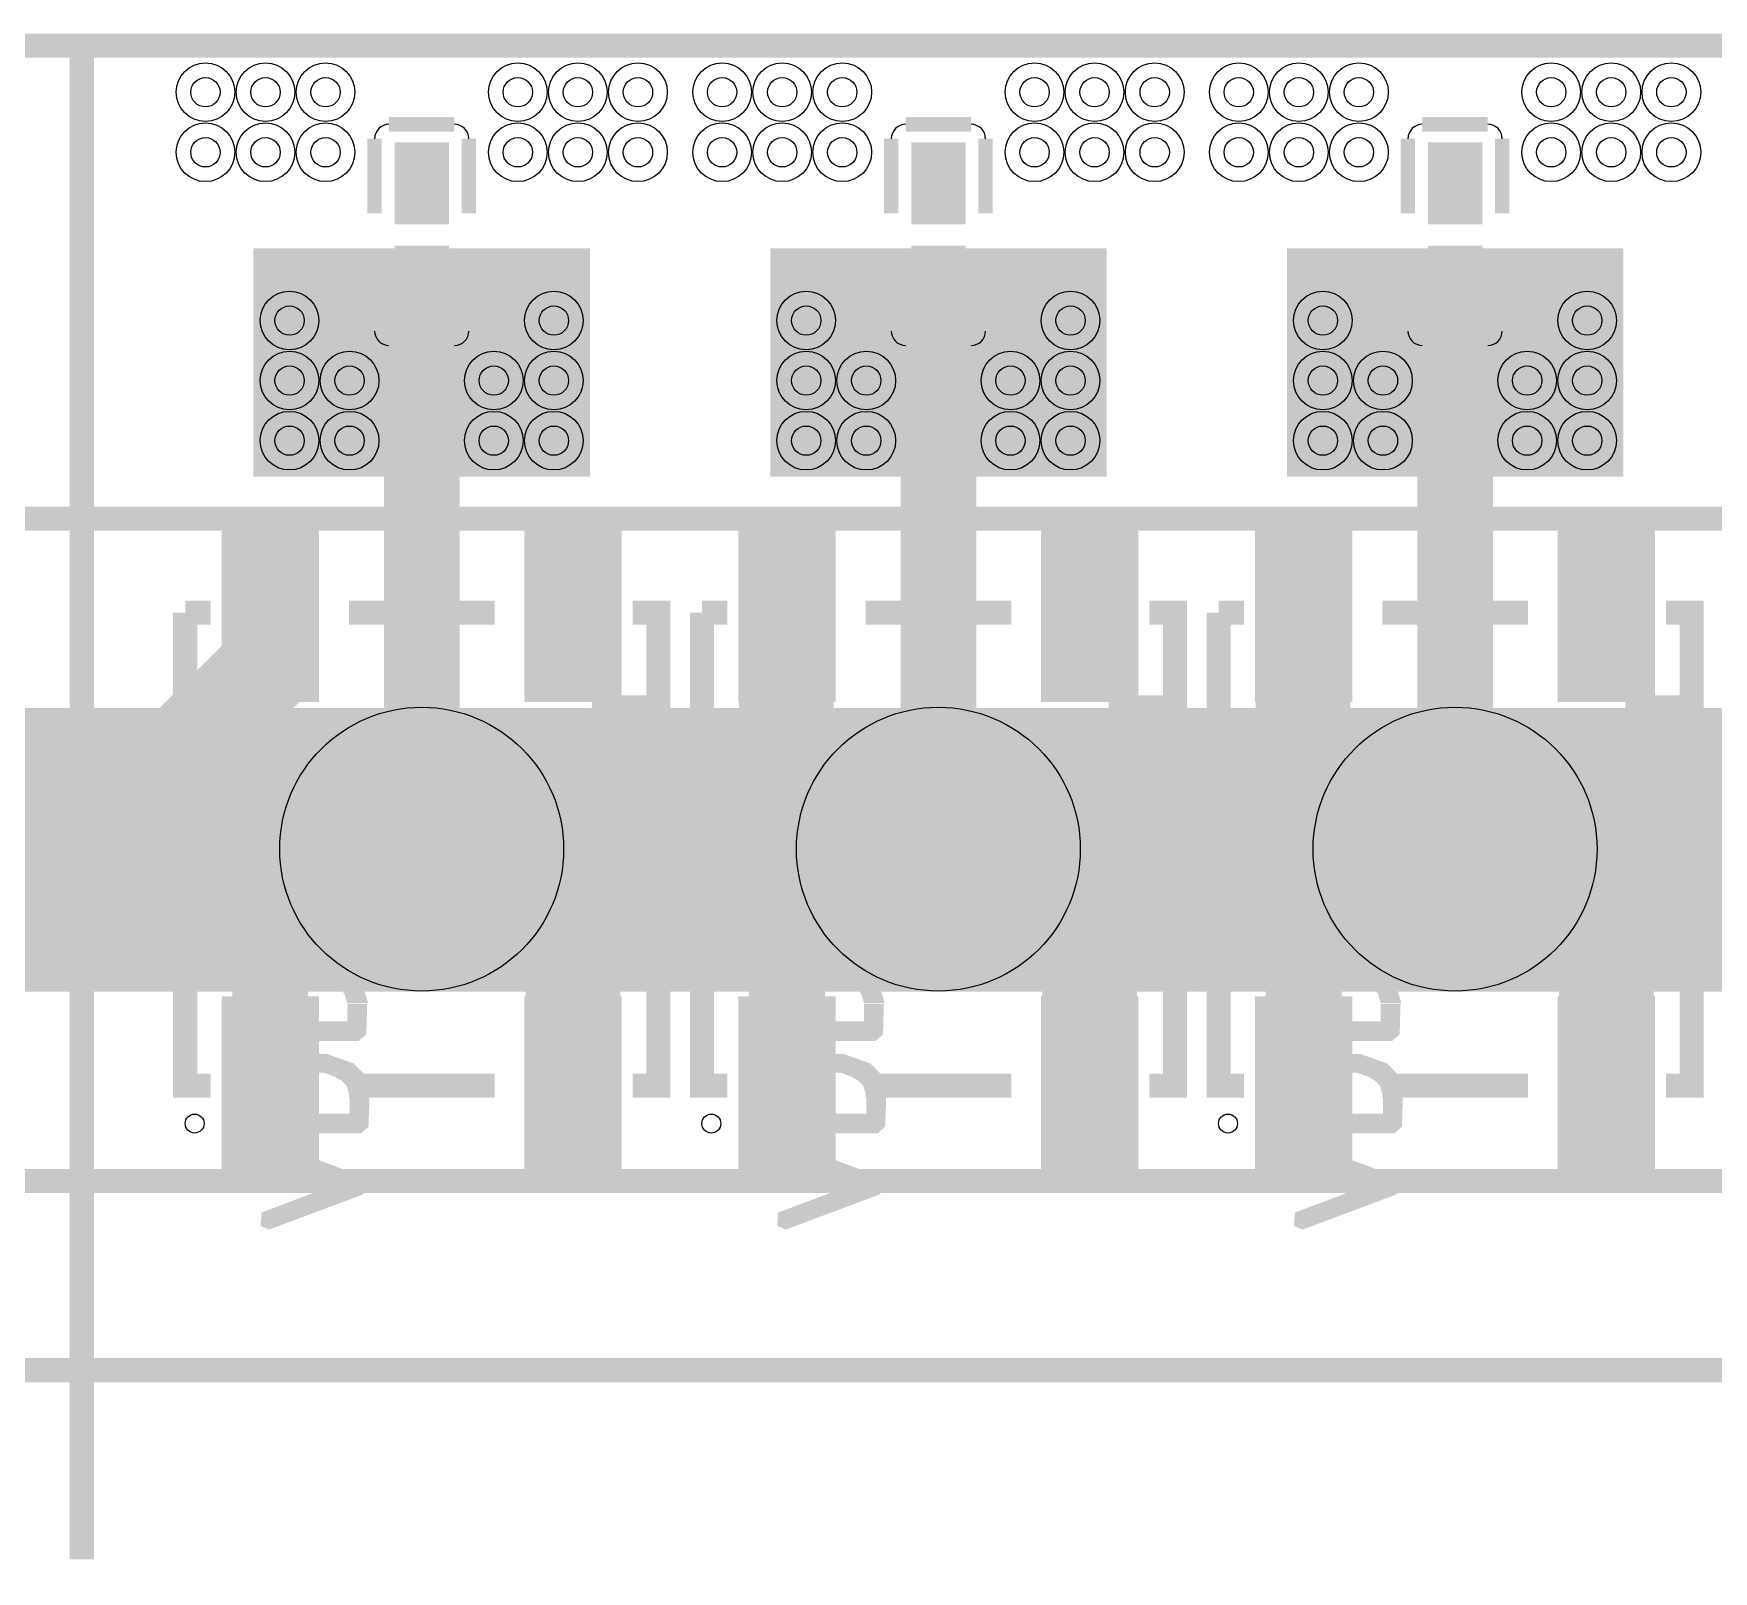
# Model space of a CAD drawing. Header units: millimetres. Extents: x 0 to 195, y -15 to 2.
# Drawn here: x 96.99 to 114.74, y -15.13 to 1.13 of the extents above; entities that cross this region are included whole.
import ezdxf

# ---------------------------------------------------------------- set-up
doc = ezdxf.new("R2010")
doc.units = ezdxf.units.MM
for name, color, linetype, true_color in [('BoardOutLine', 7, 'Continuous', 0xff00ff), ('BottomLayer', 7, 'Continuous', 0x0000ff), ('Document', 7, 'Continuous', 0xffffff), ('Hole', 7, 'Continuous', 0x222222), ('Multi-Layer', 7, 'Continuous', 0xc0c0c0), ('TopLayer', 7, 'Continuous', 0xff0000), ('TopPasteMaskLayer', 7, 'Continuous', 0x808080), ('TopSilkLayer', 7, 'Continuous', 0xffcc00), ('TopSolderMaskLayer', 7, 'Continuous', 0x800080)]:
    doc.layers.add(name, color=color, linetype=linetype, true_color=true_color)

msp = doc.modelspace()

# ---------------------------------------------------------------- hatches: boundary and pattern name
at = {"layer": 'BottomLayer'}
for points in [[(99.31419862839721, -1.1430022860046165), (102.87020574041162, -1.1430022860046165), (102.87020574041162, -3.048006096012159), (102.87020574041162, -3.5560071120141856), (101.85420370840734, -3.5560071120141856), (100.33020066040126, -3.5560071120141856), (99.31419862839721, -3.5560071120141856), (99.31419862839721, -3.048006096012159)], [(104.77520955041905, -1.1430022860046165), (108.33121666243346, -1.1430022860046165), (108.33121666243346, -3.048006096012159), (108.33121666243346, -3.5560071120141856), (107.31521463042918, -3.5560071120141856), (105.7912115824231, -3.5560071120141856), (104.77520955041905, -3.5560071120141856), (104.77520955041905, -3.048006096012159)], [(110.23622047244089, -1.1430022860046165), (113.7922275844553, -1.1430022860046165), (113.7922275844553, -3.048006096012159), (113.7922275844553, -3.5560071120141856), (112.77622555245102, -3.5560071120141856), (111.25222250444494, -3.5560071120141856), (110.23622047244089, -3.5560071120141856), (110.23622047244089, -3.048006096012159)]]:
    msp.add_hatch(color=256, dxfattribs=at).paths.add_polyline_path(points)
at = {"layer": 'Document'}
for points in [[(103.59215138430295, -5.993014986030062), (102.8921513843029, -5.993014986030062), (102.8921513843029, -5.993014986030062), (103.59215138430295, -6.69301498602988)], [(109.0531623063248, -5.993014986030062), (108.35316230632475, -5.993014986030062), (108.35316230632475, -5.993014986030062), (109.0531623063248, -6.69301498602988)], [(114.51417322834664, -5.993014986030062), (113.81417322834659, -5.993014986030062), (113.81417322834659, -5.993014986030062), (114.51417322834664, -6.69301498602988)], [(100.30601981203972, -9.311023622047173), (99.55600711201441, -9.311023622047173), (99.55600711201441, -9.111023622047242), (99.59601219202432, -9.021031242062463), (99.65600711201432, -8.951028702057442), (99.72600965201923, -8.92103124206244), (99.8360172720345, -8.881026162052308), (100.03601727203454, -8.881026162052308), (100.14602489204981, -8.92103124206244), (100.21602743205494, -8.961036322072573), (100.27602235204472, -9.021031242062463), (100.30601981203972, -9.121031242062486), (100.52600965201941, -9.121031242062486), (100.45600711201405, -8.891033782067552), (100.34602489204963, -8.781026162052399), (100.06601473202954, -8.681026162052376), (99.80601981203972, -8.681026162052376), (99.54602489204967, -8.781026162052399), (99.41602743205476, -8.901016002031952), (99.34602489204963, -9.091033782067598), (99.34602489204963, -9.431013462026954), (99.40601981203963, -9.521031242062463), (100.42600965201927, -9.521031242062463), (100.50601981203977, -9.451028702057442), (100.5160274320549, -9.131013462027), (100.30601981203972, -9.131013462027)], [(105.76703073406156, -9.311023622047173), (105.01701803403625, -9.311023622047173), (105.01701803403625, -9.111023622047242), (105.05702311404616, -9.021031242062463), (105.11701803403616, -8.951028702057442), (105.18702057404107, -8.92103124206244), (105.29702819405634, -8.881026162052308), (105.49702819405638, -8.881026162052308), (105.60703581407165, -8.92103124206244), (105.67703835407679, -8.961036322072573), (105.73703327406656, -9.021031242062463), (105.76703073406156, -9.121031242062486), (105.98702057404125, -9.121031242062486), (105.91701803403589, -8.891033782067552), (105.80703581407147, -8.781026162052399), (105.52702565405139, -8.681026162052376), (105.26703073406156, -8.681026162052376), (105.00703581407151, -8.781026162052399), (104.8770383540766, -8.901016002031952), (104.80703581407147, -9.091033782067598), (104.80703581407147, -9.431013462026954), (104.86703073406147, -9.521031242062463), (105.88702057404112, -9.521031242062463), (105.96703073406161, -9.451028702057442), (105.97703835407674, -9.131013462027), (105.76703073406156, -9.131013462027)], [(111.2280416560834, -9.311023622047173), (110.4780289560581, -9.311023622047173), (110.4780289560581, -9.111023622047242), (110.518034036068, -9.021031242062463), (110.578028956058, -8.951028702057442), (110.64803149606291, -8.92103124206244), (110.75803911607818, -8.881026162052308), (110.95803911607823, -8.881026162052308), (111.06804673609349, -8.92103124206244), (111.13804927609863, -8.961036322072573), (111.1980441960884, -9.021031242062463), (111.2280416560834, -9.121031242062486), (111.4480314960631, -9.121031242062486), (111.37802895605773, -8.891033782067552), (111.26804673609331, -8.781026162052399), (110.98803657607323, -8.681026162052376), (110.7280416560834, -8.681026162052376), (110.46804673609336, -8.781026162052399), (110.33804927609845, -8.901016002031952), (110.26804673609354, -9.091033782067598), (110.26804673609354, -9.431013462026954), (110.32804165608331, -9.521031242062463), (111.34803149606296, -9.521031242062463), (111.42804165608345, -9.451028702057442), (111.43804927609858, -9.131013462027), (111.2280416560834, -9.131013462027)], [(100.33014986029957, -10.287020574041094), (99.58013716027426, -10.287020574041094), (99.58013716027426, -10.087020574041162), (99.6201422402844, -9.997028194056384), (99.6801371602744, -9.92702565405125), (99.75013970027953, -9.897028194056361), (99.8601473202948, -9.857023114046228), (100.06014732029485, -9.857023114046228), (100.17015494030989, -9.897028194056361), (100.24015748031479, -9.937033274066607), (100.3001524003048, -9.997028194056384), (100.33014986029957, -10.097028194056406), (100.55013970027949, -10.097028194056406), (100.48013716027435, -9.867030734061473), (100.37015494030993, -9.757023114046206), (100.09014478028962, -9.657023114046183), (99.83014986029957, -9.657023114046183), (99.57015494030998, -9.757023114046206), (99.44015748031507, -9.877012954025872), (99.37015494030993, -10.067030734061404), (99.37015494030993, -10.407010414020874), (99.43014986029971, -10.497028194056384), (100.45013970027958, -10.497028194056384), (100.53014986029962, -10.42702565405125), (100.54015748031497, -10.107010414020806), (100.33014986029957, -10.107010414020806)], [(105.79116078232141, -10.287020574041094), (105.0411480822961, -10.287020574041094), (105.0411480822961, -10.087020574041162), (105.08115316230624, -9.997028194056384), (105.14114808229624, -9.92702565405125), (105.21115062230137, -9.897028194056361), (105.32115824231664, -9.857023114046228), (105.52115824231669, -9.857023114046228), (105.63116586233173, -9.897028194056361), (105.70116840233663, -9.937033274066607), (105.76116332232664, -9.997028194056384), (105.79116078232141, -10.097028194056406), (106.01115062230133, -10.097028194056406), (105.9411480822962, -9.867030734061473), (105.83116586233177, -9.757023114046206), (105.55115570231146, -9.657023114046183), (105.29116078232141, -9.657023114046183), (105.03116586233182, -9.757023114046206), (104.9011684023369, -9.877012954025872), (104.83116586233177, -10.067030734061404), (104.83116586233177, -10.407010414020874), (104.89116078232155, -10.497028194056384), (105.91115062230142, -10.497028194056384), (105.99116078232146, -10.42702565405125), (106.00116840233682, -10.107010414020806), (105.79116078232141, -10.107010414020806)], [(111.25217170434325, -10.287020574041094), (110.50215900431795, -10.287020574041094), (110.50215900431795, -10.087020574041162), (110.54216408432808, -9.997028194056384), (110.60215900431808, -9.92702565405125), (110.67216154432322, -9.897028194056361), (110.78216916433848, -9.857023114046228), (110.98216916433853, -9.857023114046228), (111.09217678435357, -9.897028194056361), (111.16217932435848, -9.937033274066607), (111.22217424434848, -9.997028194056384), (111.25217170434325, -10.097028194056406), (111.47216154432317, -10.097028194056406), (111.40215900431804, -9.867030734061473), (111.29217678435361, -9.757023114046206), (111.0121666243333, -9.657023114046183), (110.75217170434325, -9.657023114046183), (110.49217678435366, -9.757023114046206), (110.36217932435875, -9.877012954025872), (110.29217678435361, -10.067030734061404), (110.29217678435361, -10.407010414020874), (110.35217170434339, -10.497028194056384), (111.37216154432326, -10.497028194056384), (111.4521717043433, -10.42702565405125), (111.46217932435866, -10.107010414020806), (111.25217170434325, -10.107010414020806)], [(100.13914147828291, -11.054000508001081), (99.40914401828809, -10.773990347980657), (99.36913893827796, -10.703987807975636), (99.38915417830844, -10.624003048006102), (99.47914655829322, -10.583997967995856), (100.46913893827787, -10.954000508001059), (100.52915925831849, -11.043992887985723), (100.46913893827787, -11.143992887985746), (99.47914655829322, -11.513995427990835), (99.38915417830844, -11.473990347980703), (99.39913639827273, -11.333985267970547)], [(105.60015240030475, -11.054000508001081), (104.87015494030993, -10.773990347980657), (104.8301498602998, -10.703987807975636), (104.85016510033029, -10.624003048006102), (104.94015748031507, -10.583997967995856), (105.93014986029971, -10.954000508001059), (105.99017018034033, -11.043992887985723), (105.93014986029971, -11.143992887985746), (104.94015748031507, -11.513995427990835), (104.85016510033029, -11.473990347980703), (104.86014732029457, -11.333985267970547)], [(111.06116332232659, -11.054000508001081), (110.33116586233177, -10.773990347980657), (110.29116078232164, -10.703987807975636), (110.31117602235213, -10.624003048006102), (110.4011684023369, -10.583997967995856), (111.39116078232155, -10.954000508001059), (111.45118110236217, -11.043992887985723), (111.39116078232155, -11.143992887985746), (110.4011684023369, -11.513995427990835), (110.31117602235213, -11.473990347980703), (110.32115824231641, -11.333985267970547)]]:
    msp.add_hatch(color=256, dxfattribs=at).paths.add_polyline_path(points)
at = {"layer": 'TopLayer'}
for points in [[(100.82219964439923, -0.8499872999746003), (101.3622047244096, -0.8499872999746003), (101.3622047244096, -0.05989331978662449), (100.82219964439923, -0.05989331978662449)], [(106.28321056642108, -0.8499872999746003), (106.82321564643144, -0.8499872999746003), (106.82321564643144, -0.05989331978662449), (106.28321056642108, -0.05989331978662449)], [(111.74422148844292, -0.8499872999746003), (112.28422656845328, -0.8499872999746003), (112.28422656845328, -0.05989331978662449), (111.74422148844292, -0.05989331978662449)], [(99.31419862839721, -1.1430022860046165), (102.87020574041162, -1.1430022860046165), (102.87020574041162, -3.048006096012159), (102.87020574041162, -3.5560071120141856), (101.85420370840734, -3.5560071120141856), (100.33020066040126, -3.5560071120141856), (99.31419862839721, -3.5560071120141856), (99.31419862839721, -3.048006096012159)], [(100.82219964439923, -1.1500127000253997), (101.3622047244096, -1.1500127000253997), (101.3622047244096, -1.9401066802133755), (100.82219964439923, -1.9401066802133755)], [(104.77520955041905, -1.1430022860046165), (108.33121666243346, -1.1430022860046165), (108.33121666243346, -3.048006096012159), (108.33121666243346, -3.5560071120141856), (107.31521463042918, -3.5560071120141856), (105.7912115824231, -3.5560071120141856), (104.77520955041905, -3.5560071120141856), (104.77520955041905, -3.048006096012159)], [(106.28321056642108, -1.1500127000253997), (106.82321564643144, -1.1500127000253997), (106.82321564643144, -1.9401066802133755), (106.28321056642108, -1.9401066802133755)], [(110.23622047244089, -1.1430022860046165), (113.7922275844553, -1.1430022860046165), (113.7922275844553, -3.048006096012159), (113.7922275844553, -3.5560071120141856), (112.77622555245102, -3.5560071120141856), (111.25222250444494, -3.5560071120141856), (110.23622047244089, -3.5560071120141856), (110.23622047244089, -3.048006096012159)], [(111.74422148844292, -1.1500127000253997), (112.28422656845328, -1.1500127000253997), (112.28422656845328, -1.9401066802133755), (111.74422148844292, -1.9401066802133755)], [(99.99227838455681, -4.093014986029971), (99.99227838455681, -5.893014986030039), (98.99227838455681, -5.893014986030039), (98.99227838455681, -4.093014986029971)], [(103.19202438404886, -4.093014986029971), (103.19202438404886, -5.893014986030039), (102.19202438404886, -5.893014986030039), (102.19202438404886, -4.093014986029971)], [(105.45328930657865, -4.093014986029971), (105.45328930657865, -5.893014986030039), (104.45328930657865, -5.893014986030039), (104.45328930657865, -4.093014986029971)], [(108.6530353060707, -4.093014986029971), (108.6530353060707, -5.893014986030039), (107.6530353060707, -5.893014986030039), (107.6530353060707, -4.093014986029971)], [(110.9143002286005, -4.093014986029971), (110.9143002286005, -5.893014986030039), (109.9143002286005, -5.893014986030039), (109.9143002286005, -4.093014986029971)], [(114.11404622809255, -4.093014986029971), (114.11404622809255, -5.893014986030039), (113.11404622809255, -5.893014986030039), (113.11404622809255, -4.093014986029971)], [(99.99227838455681, -9.09301498602997), (99.99227838455681, -10.893014986029925), (98.99227838455681, -10.893014986029925), (98.99227838455681, -9.09301498602997)], [(103.19202438404886, -9.09301498602997), (103.19202438404886, -10.893014986029925), (102.19202438404886, -10.893014986029925), (102.19202438404886, -9.09301498602997)], [(105.45328930657865, -9.09301498602997), (105.45328930657865, -10.893014986029925), (104.45328930657865, -10.893014986029925), (104.45328930657865, -9.09301498602997)], [(108.6530353060707, -9.09301498602997), (108.6530353060707, -10.893014986029925), (107.6530353060707, -10.893014986029925), (107.6530353060707, -9.09301498602997)], [(110.9143002286005, -9.09301498602997), (110.9143002286005, -10.893014986029925), (109.9143002286005, -10.893014986029925), (109.9143002286005, -9.09301498602997)], [(114.11404622809255, -9.09301498602997), (114.11404622809255, -10.893014986029925), (113.11404622809255, -10.893014986029925), (113.11404622809255, -9.09301498602997)]]:
    msp.add_hatch(color=256, dxfattribs=at).paths.add_polyline_path(points)
at = {"layer": 'TopPasteMaskLayer'}
for points in [[(101.31722123444251, -0.8199644399288673), (100.86720853441716, -0.8199644399288673), (100.81722123444251, -0.7499872999745776), (100.81722123444251, -0.26997713995422146), (100.86720853441716, -0.2199644399288445), (101.31722123444251, -0.2199644399288445), (101.36720853441716, -0.26997713995422146), (101.36720853441716, -0.7499872999745776)], [(106.77823215646436, -0.8199644399288673), (106.328219456439, -0.8199644399288673), (106.27823215646436, -0.7499872999745776), (106.27823215646436, -0.26997713995422146), (106.328219456439, -0.2199644399288445), (106.77823215646436, -0.2199644399288445), (106.828219456439, -0.26997713995422146), (106.828219456439, -0.7499872999745776)], [(112.2392430784862, -0.8199644399288673), (111.78923037846084, -0.8199644399288673), (111.7392430784862, -0.7499872999745776), (111.7392430784862, -0.26997713995422146), (111.78923037846084, -0.2199644399288445), (112.2392430784862, -0.2199644399288445), (112.28923037846084, -0.26997713995422146), (112.28923037846084, -0.7499872999745776)], [(101.31722123444251, -1.7799847599694658), (100.86720853441716, -1.7799847599694658), (100.81722123444251, -1.7299720599440889), (100.81722123444251, -1.2499872999746913), (100.86720853441716, -1.179984759969443), (101.31722123444251, -1.179984759969443), (101.36720853441716, -1.2499872999746913), (101.36720853441716, -1.7299720599440889)], [(106.77823215646436, -1.7799847599694658), (106.328219456439, -1.7799847599694658), (106.27823215646436, -1.7299720599440889), (106.27823215646436, -1.2499872999746913), (106.328219456439, -1.179984759969443), (106.77823215646436, -1.179984759969443), (106.828219456439, -1.2499872999746913), (106.828219456439, -1.7299720599440889)], [(112.2392430784862, -1.7799847599694658), (111.78923037846084, -1.7799847599694658), (111.7392430784862, -1.7299720599440889), (111.7392430784862, -1.2499872999746913), (111.78923037846084, -1.179984759969443), (112.2392430784862, -1.179984759969443), (112.28923037846084, -1.2499872999746913), (112.28923037846084, -1.7299720599440889)], [(99.99227838455681, -4.093014986029971), (99.99227838455681, -5.893014986030039), (98.99227838455681, -5.893014986030039), (98.99227838455681, -4.093014986029971)], [(103.19202438404886, -4.093014986029971), (103.19202438404886, -5.893014986030039), (102.19202438404886, -5.893014986030039), (102.19202438404886, -4.093014986029971)], [(105.45328930657865, -4.093014986029971), (105.45328930657865, -5.893014986030039), (104.45328930657865, -5.893014986030039), (104.45328930657865, -4.093014986029971)], [(108.6530353060707, -4.093014986029971), (108.6530353060707, -5.893014986030039), (107.6530353060707, -5.893014986030039), (107.6530353060707, -4.093014986029971)], [(110.9143002286005, -4.093014986029971), (110.9143002286005, -5.893014986030039), (109.9143002286005, -5.893014986030039), (109.9143002286005, -4.093014986029971)], [(114.11404622809255, -4.093014986029971), (114.11404622809255, -5.893014986030039), (113.11404622809255, -5.893014986030039), (113.11404622809255, -4.093014986029971)], [(99.99227838455681, -9.09301498602997), (99.99227838455681, -10.893014986029925), (98.99227838455681, -10.893014986029925), (98.99227838455681, -9.09301498602997)], [(103.19202438404886, -9.09301498602997), (103.19202438404886, -10.893014986029925), (102.19202438404886, -10.893014986029925), (102.19202438404886, -9.09301498602997)], [(105.45328930657865, -9.09301498602997), (105.45328930657865, -10.893014986029925), (104.45328930657865, -10.893014986029925), (104.45328930657865, -9.09301498602997)], [(108.6530353060707, -9.09301498602997), (108.6530353060707, -10.893014986029925), (107.6530353060707, -10.893014986029925), (107.6530353060707, -9.09301498602997)], [(110.9143002286005, -9.09301498602997), (110.9143002286005, -10.893014986029925), (109.9143002286005, -10.893014986029925), (109.9143002286005, -9.09301498602997)], [(114.11404622809255, -9.09301498602997), (114.11404622809255, -10.893014986029925), (113.11404622809255, -10.893014986029925), (113.11404622809255, -9.09301498602997)]]:
    msp.add_hatch(color=256, dxfattribs=at).paths.add_polyline_path(points)
at = {"layer": 'TopSolderMaskLayer'}
for points in [[(100.8048394862301, -0.8871530939675267), (101.37956488257873, -0.8871530939675267), (101.37956488257873, -0.02273230473088006), (100.8048394862301, -0.02273230473088006)], [(106.26585040825194, -0.8871530939675267), (106.84057580460058, -0.8871530939675267), (106.84057580460058, -0.02273230473088006), (106.26585040825194, -0.02273230473088006)], [(111.72686133027378, -0.8871530939675267), (112.30158672662242, -0.8871530939675267), (112.30158672662242, -0.02273230473088006), (111.72686133027378, -0.02273230473088006)], [(100.8048394862301, -1.1128469060324733), (101.37956488257873, -1.1128469060324733), (101.37956488257873, -1.97726769526912), (100.8048394862301, -1.97726769526912)], [(106.26585040825194, -1.1128469060324733), (106.84057580460058, -1.1128469060324733), (106.84057580460058, -1.97726769526912), (106.26585040825194, -1.97726769526912)], [(111.72686133027378, -1.1128469060324733), (112.30158672662242, -1.1128469060324733), (112.30158672662242, -1.97726769526912), (111.72686133027378, -1.97726769526912)], [(100.00639024073757, -4.047288442963918), (100.00639024073757, -5.938728625844419), (98.97816796207076, -5.938728625844419), (98.97816796207076, -4.047288442963918)], [(103.20613193914551, -4.047288442963918), (103.20613193914551, -5.938728625844419), (102.17790966047869, -5.938728625844419), (102.17790966047869, -4.047288442963918)], [(105.46740116275942, -4.047288442963918), (105.46740116275942, -5.938728625844419), (104.4391788840926, -5.938728625844419), (104.4391788840926, -4.047288442963918)], [(108.66714286116735, -4.047288442963918), (108.66714286116735, -5.938728625844419), (107.63892058250053, -5.938728625844419), (107.63892058250053, -4.047288442963918)], [(110.92841208478126, -4.047288442963918), (110.92841208478126, -5.938728625844419), (109.90018980611444, -5.938728625844419), (109.90018980611444, -4.047288442963918)], [(114.12815378318919, -4.047288442963918), (114.12815378318919, -5.938728625844419), (113.09993150452237, -5.938728625844419), (113.09993150452237, -4.047288442963918)], [(100.00639024073757, -9.04730134621559), (100.00639024073757, -10.938741529095978), (98.97816796207076, -10.938741529095978), (98.97816796207076, -9.04730134621559)], [(103.20613193914551, -9.04730134621559), (103.20613193914551, -10.938741529095978), (102.17790966047869, -10.938741529095978), (102.17790966047869, -9.04730134621559)], [(105.46740116275942, -9.04730134621559), (105.46740116275942, -10.938741529095978), (104.4391788840926, -10.938741529095978), (104.4391788840926, -9.04730134621559)], [(108.66714286116735, -9.04730134621559), (108.66714286116735, -10.938741529095978), (107.63892058250053, -10.938741529095978), (107.63892058250053, -9.04730134621559)], [(110.92841208478126, -9.04730134621559), (110.92841208478126, -10.938741529095978), (109.90018980611444, -10.938741529095978), (109.90018980611444, -9.04730134621559)], [(114.12815378318919, -9.04730134621559), (114.12815378318919, -10.938741529095978), (113.09993150452237, -10.938741529095978), (113.09993150452237, -9.04730134621559)]]:
    msp.add_hatch(color=256, dxfattribs=at).paths.add_polyline_path(points)

# ---------------------------------------------------------------- linework, layer by layer
at = {"layer": 'BoardOutLine', "const_width": 0.25400050800101603}
for points in [[(57.8054356108712, 1.0007620015239809), (137.15941071882162, 1.0007620015239809)], [(194, -13), (1, -13)]]:
    msp.add_lwpolyline(points, dxfattribs=at)
at = {"layer": 'BottomLayer'}
for points, const_width in [([(99.49199898399797, -9.992379984759964), (99.49199898399797, -8.585217170434362), (101.09220218440441, -6.9850139700279215), (101.09220218440441, -2.9591059182118897)], 0.8), ([(104.95300990601982, -9.992379984759964), (104.95300990601982, -8.585217170434362), (106.55321310642626, -6.9850139700279215), (106.55321310642626, -2.9591059182118897)], 0.8), ([(110.41402082804166, -9.992379984759964), (110.41402082804166, -8.585217170434362), (112.0142240284481, -6.9850139700279215), (112.0142240284481, -2.9591059182118897)], 0.8), ([(45.70596901193812, -7.5), (188.59537719075433, -7.5)], 3.0000000000000004)]:
    msp.add_lwpolyline(points, dxfattribs=dict(at, const_width=const_width))
at = {"layer": 'Document', "const_width": 0.25400050800101603}
for points in [[(97.5, 1), (97.5, -15)], [(0, -4), (195, -4)], [(0, -11), (194.9999491998983, -11)]]:
    msp.add_lwpolyline(points, dxfattribs=at)
at = {"layer": 'Hole'}
for centre in [(98.80619761239518, 0.5080010160020265), (99.44119888239788, 0.5080010160020265), (100.07620015240036, 0.5080010160020265), (102.10820421640847, 0.5080010160020265), (102.74320548641094, 0.5080010160020265), (103.37820675641365, 0.5080010160020265), (104.26720853441702, 0.5080010160020265), (104.90220980441973, 0.5080010160020265), (105.5372110744222, 0.5080010160020265), (107.56921513843031, 0.5080010160020265), (108.20421640843279, 0.5080010160020265), (108.83921767843549, 0.5080010160020265), (109.72821945643886, 0.5080010160020265), (110.36322072644157, 0.5080010160020265), (110.99822199644404, 0.5080010160020265), (113.03022606045215, 0.5080010160020265), (113.66522733045463, 0.5080010160020265), (114.30022860045733, 0.5080010160020265), (98.80619761239518, -0.12700025400044979), (99.44119888239788, -0.12700025400044979), (100.07620015240036, -0.12700025400044979), (102.10820421640847, -0.12700025400044979), (102.74320548641094, -0.12700025400044979), (103.37820675641365, -0.12700025400044979), (104.26720853441702, -0.12700025400044979), (104.90220980441973, -0.12700025400044979), (105.5372110744222, -0.12700025400044979), (107.56921513843031, -0.12700025400044979), (108.20421640843279, -0.12700025400044979), (108.83921767843549, -0.12700025400044979), (109.72821945643886, -0.12700025400044979), (110.36322072644157, -0.12700025400044979), (110.99822199644404, -0.12700025400044979), (113.03022606045215, -0.12700025400044979), (113.66522733045463, -0.12700025400044979), (114.30022860045733, -0.12700025400044979), (99.69519939039878, -1.9050038100076563), (102.48920497841004, -1.9050038100076563), (105.15621031242063, -1.9050038100076563), (107.95021590043189, -1.9050038100076563), (110.61722123444247, -1.9050038100076563), (113.41122682245373, -1.9050038100076563), (99.69519939039878, -2.5400050800101326), (100.33020066040126, -2.5400050800101326), (101.85420370840734, -2.5400050800101326), (102.48920497841004, -2.5400050800101326), (105.15621031242063, -2.5400050800101326), (105.7912115824231, -2.5400050800101326), (107.31521463042918, -2.5400050800101326), (107.95021590043189, -2.5400050800101326), (110.61722123444247, -2.5400050800101326), (111.25222250444494, -2.5400050800101326), (112.77622555245102, -2.5400050800101326), (113.41122682245373, -2.5400050800101326), (99.69519939039878, -3.1750063500127226), (100.33020066040126, -3.1750063500127226), (101.85420370840734, -3.1750063500127226), (102.48920497841004, -3.1750063500127226), (105.15621031242063, -3.1750063500127226), (105.7912115824231, -3.1750063500127226), (107.31521463042918, -3.1750063500127226), (107.95021590043189, -3.1750063500127226), (110.61722123444247, -3.1750063500127226), (111.25222250444494, -3.1750063500127226), (112.77622555245102, -3.1750063500127226), (113.41122682245373, -3.1750063500127226)]:
    msp.add_circle(centre, 0.15499110998222, dxfattribs=at)
at = {"layer": 'Multi-Layer'}
for centre in [(98.80619761239518, 0.5080010160020265), (99.44119888239788, 0.5080010160020265), (100.07620015240036, 0.5080010160020265), (102.10820421640847, 0.5080010160020265), (102.74320548641094, 0.5080010160020265), (103.37820675641365, 0.5080010160020265), (104.26720853441702, 0.5080010160020265), (104.90220980441973, 0.5080010160020265), (105.5372110744222, 0.5080010160020265), (107.56921513843031, 0.5080010160020265), (108.20421640843279, 0.5080010160020265), (108.83921767843549, 0.5080010160020265), (109.72821945643886, 0.5080010160020265), (110.36322072644157, 0.5080010160020265), (110.99822199644404, 0.5080010160020265), (113.03022606045215, 0.5080010160020265), (113.66522733045463, 0.5080010160020265), (114.30022860045733, 0.5080010160020265), (98.80619761239518, -0.12700025400044979), (99.44119888239788, -0.12700025400044979), (100.07620015240036, -0.12700025400044979), (102.10820421640847, -0.12700025400044979), (102.74320548641094, -0.12700025400044979), (103.37820675641365, -0.12700025400044979), (104.26720853441702, -0.12700025400044979), (104.90220980441973, -0.12700025400044979), (105.5372110744222, -0.12700025400044979), (107.56921513843031, -0.12700025400044979), (108.20421640843279, -0.12700025400044979), (108.83921767843549, -0.12700025400044979), (109.72821945643886, -0.12700025400044979), (110.36322072644157, -0.12700025400044979), (110.99822199644404, -0.12700025400044979), (113.03022606045215, -0.12700025400044979), (113.66522733045463, -0.12700025400044979), (114.30022860045733, -0.12700025400044979), (99.69519939039878, -1.9050038100076563), (102.48920497841004, -1.9050038100076563), (105.15621031242063, -1.9050038100076563), (107.95021590043189, -1.9050038100076563), (110.61722123444247, -1.9050038100076563), (113.41122682245373, -1.9050038100076563), (99.69519939039878, -2.5400050800101326), (100.33020066040126, -2.5400050800101326), (101.85420370840734, -2.5400050800101326), (102.48920497841004, -2.5400050800101326), (105.15621031242063, -2.5400050800101326), (105.7912115824231, -2.5400050800101326), (107.31521463042918, -2.5400050800101326), (107.95021590043189, -2.5400050800101326), (110.61722123444247, -2.5400050800101326), (111.25222250444494, -2.5400050800101326), (112.77622555245102, -2.5400050800101326), (113.41122682245373, -2.5400050800101326), (99.69519939039878, -3.1750063500127226), (100.33020066040126, -3.1750063500127226), (101.85420370840734, -3.1750063500127226), (102.48920497841004, -3.1750063500127226), (105.15621031242063, -3.1750063500127226), (105.7912115824231, -3.1750063500127226), (107.31521463042918, -3.1750063500127226), (107.95021590043189, -3.1750063500127226), (110.61722123444247, -3.1750063500127226), (111.25222250444494, -3.1750063500127226), (112.77622555245102, -3.1750063500127226), (113.41122682245373, -3.1750063500127226)]:
    msp.add_circle(centre, 0.31000762001524007, dxfattribs=at)
at = {"layer": 'TopLayer'}
for points, const_width in [([(99.49199898399797, -9.992379984759964), (99.49199898399797, -8.585217170434362), (101.09220218440441, -6.9850139700279215), (101.09220218440441, -2.9591059182118897)], 0.8), ([(104.95300990601982, -9.992379984759964), (104.95300990601982, -8.585217170434362), (106.55321310642626, -6.9850139700279215), (106.55321310642626, -2.9591059182118897)], 0.8), ([(110.41402082804166, -9.992379984759964), (110.41402082804166, -8.585217170434362), (112.0142240284481, -6.9850139700279215), (112.0142240284481, -2.9591059182118897)], 0.8), ([(95.58039116078248, -9.992379984759964), (95.58039116078248, -9.448818897637693), (99.49199898399797, -5.537211074422203), (99.49199898399797, -4.993649987299932)], 1), ([(102.69240538481085, -9.992379984759964), (102.69240538481085, -8.542037084074195), (104.94284988569984, -6.329692659385387), (104.95300990601982, -4.993649987299932)], 1), ([(108.1534163068327, -9.992379984759964), (108.1534163068327, -8.542037084074195), (110.40386080772168, -6.329692659385387), (110.41402082804166, -4.993649987299932)], 1), ([(113.61442722885454, -9.992379984759964), (113.61442722885454, -8.542037084074195), (115.86487172974353, -6.329692659385387), (115.8750317500635, -4.993649987299932)], 1)]:
    msp.add_lwpolyline(points, dxfattribs=dict(at, const_width=const_width))
at = {"layer": 'TopSilkLayer'}
for points, const_width in [([(100.74599949199887, 0.1687071374143443), (101.43840487680995, 0.1687071374143443)], 0.15240030480060962), ([(106.20701041402071, 0.1687071374143443), (106.8994157988318, 0.1687071374143443)], 0.15240030480060962), ([(111.66802133604256, 0.1687071374143443), (112.36042672085364, 0.1687071374143443)], 0.15240030480060962), ([(100.59359918719838, -0.7737871475743532), (100.59359918719838, 0.016306832613622646)], 0.15240030480060962), ([(101.59080518161022, 0.016306832613622646), (101.59080518161022, -0.7737871475743532)], 0.15240030480060962), ([(106.05461010922022, -0.7737871475743532), (106.05461010922022, 0.016306832613622646)], 0.15240030480060962), ([(107.05181610363206, 0.016306832613622646), (107.05181610363206, -0.7737871475743532)], 0.15240030480060962), ([(111.51562103124206, -0.7737871475743532), (111.51562103124206, 0.016306832613622646)], 0.15240030480060962), ([(112.5128270256539, 0.016306832613622646), (112.5128270256539, -0.7737871475743532)], 0.15240030480060962), ([(100.59359918719838, -1.2262128524257605), (100.59359918719838, -2.0163068326136226)], 0.15240030480060962), ([(101.59080518161022, -2.0163068326136226), (101.59080518161022, -1.2262128524257605)], 0.15240030480060962), ([(106.05461010922022, -1.2262128524257605), (106.05461010922022, -2.0163068326136226)], 0.15240030480060962), ([(107.05181610363206, -2.0163068326136226), (107.05181610363206, -1.2262128524257605)], 0.15240030480060962), ([(111.51562103124206, -1.2262128524257605), (111.51562103124206, -2.0163068326136226)], 0.15240030480060962), ([(112.5128270256539, -2.0163068326136226), (112.5128270256539, -1.2262128524257605)], 0.15240030480060962), ([(100.74599949199887, -2.1687071374142306), (101.43840487680995, -2.1687071374142306)], 0.15240030480060962), ([(106.20701041402071, -2.1687071374142306), (106.8994157988318, -2.1687071374142306)], 0.15240030480060962), ([(111.66802133604256, -2.1687071374142306), (112.36042672085364, -2.1687071374142306)], 0.15240030480060962), ([(98.59210058420126, -4.993065786131638), (98.86197612395245, -4.993065786131638)], 0.25400050800101603), ([(98.86197612395245, -9.993065786131638), (98.59210058420126, -9.993065786131638), (98.59210058420126, -4.993065786131638)], 0.25400050800101603), ([(100.3224790449583, -4.993065786131638), (101.86172212344422, -4.993065786131638)], 0.25400050800101603), ([(103.32222504445008, -4.993065786131638), (103.59210058420126, -4.993065786131638), (103.59210058420126, -9.993065786131638), (103.32222504445008, -9.993065786131638)], 0.25400050800101603), ([(104.0531115062231, -4.993065786131638), (104.32298704597429, -4.993065786131638)], 0.25400050800101603), ([(104.32298704597429, -9.993065786131638), (104.0531115062231, -9.993065786131638), (104.0531115062231, -4.993065786131638)], 0.25400050800101603), ([(105.78348996698014, -4.993065786131638), (107.32273304546607, -4.993065786131638)], 0.25400050800101603), ([(108.78323596647192, -4.993065786131638), (109.0531115062231, -4.993065786131638), (109.0531115062231, -9.993065786131638), (108.78323596647192, -9.993065786131638)], 0.25400050800101603), ([(109.51412242824495, -4.993065786131638), (109.78399796799613, -4.993065786131638)], 0.25400050800101603), ([(109.78399796799613, -9.993065786131638), (109.51412242824495, -9.993065786131638), (109.51412242824495, -4.993065786131638)], 0.25400050800101603), ([(111.24450088900198, -4.993065786131638), (112.78374396748791, -4.993065786131638)], 0.25400050800101603), ([(114.24424688849376, -4.993065786131638), (114.51412242824495, -4.993065786131638), (114.51412242824495, -9.993065786131638), (114.24424688849376, -9.993065786131638)], 0.25400050800101603), ([(102.89210058420122, -5.993065786131638), (103.59210058420126, -5.993065786131638), (103.59210058420126, -6.693065786131569), (102.89199898399806, -5.993116586233214)], 0.25400050800101603), ([(108.35311150622306, -5.993065786131638), (109.0531115062231, -5.993065786131638), (109.0531115062231, -6.693065786131569), (108.3530099060199, -5.993116586233214)], 0.25400050800101603), ([(113.8141224282449, -5.993065786131638), (114.51412242824495, -5.993065786131638), (114.51412242824495, -6.693065786131569), (113.81402082804175, -5.993116586233214)], 0.25400050800101603), ([(101.86172212344422, -9.993065786131638), (100.3224790449583, -9.993065786131638)], 0.25400050800101603), ([(107.32273304546607, -9.993065786131638), (105.78348996698014, -9.993065786131638)], 0.25400050800101603), ([(112.78374396748791, -9.993065786131638), (111.24450088900198, -9.993065786131638)], 0.25400050800101603)]:
    msp.add_lwpolyline(points, dxfattribs=dict(at, const_width=const_width))
for centre, radius in [((101.09220218440441, -7.492506985013961), 1.5001270002540006), ((106.55321310642626, -7.492506985013961), 1.5001270002540006), ((112.0142240284481, -7.492506985013961), 1.5001270002540006), ((98.69215138430286, -10.393192786385612), 0.10007620015240032), ((104.1531623063247, -10.393192786385612), 0.10007620015240032), ((109.61417322834654, -10.393192786385612), 0.10007620015240032)]:
    msp.add_circle(centre, radius, dxfattribs=at)
for centre, start, end in [((100.74599949199887, 0.016306832613736333), 90, 180), ((101.43840487680995, 0.016306832613736333), 359.99999999996527, 90), ((106.20701041402071, 0.016306832613736333), 90, 180), ((106.8994157988318, 0.016306832613736333), 359.99999999996527, 90), ((111.66802133604256, 0.016306832613736333), 90, 180), ((112.36042672085364, 0.016306832613736333), 359.99999999996527, 90), ((100.74599949199887, -2.016306832613509), 180, 270), ((101.43840487680995, -2.016306832613509), 270, 359.99999999999136), ((106.20701041402071, -2.016306832613509), 180, 270), ((106.8994157988318, -2.016306832613509), 270, 359.99999999999136), ((111.66802133604256, -2.016306832613509), 180, 270), ((112.36042672085364, -2.016306832613509), 270, 359.99999999999136)]:
    msp.add_arc(centre, 0.15240030480060962, start, end, dxfattribs=at)

doc.saveas('drawing.dxf')
